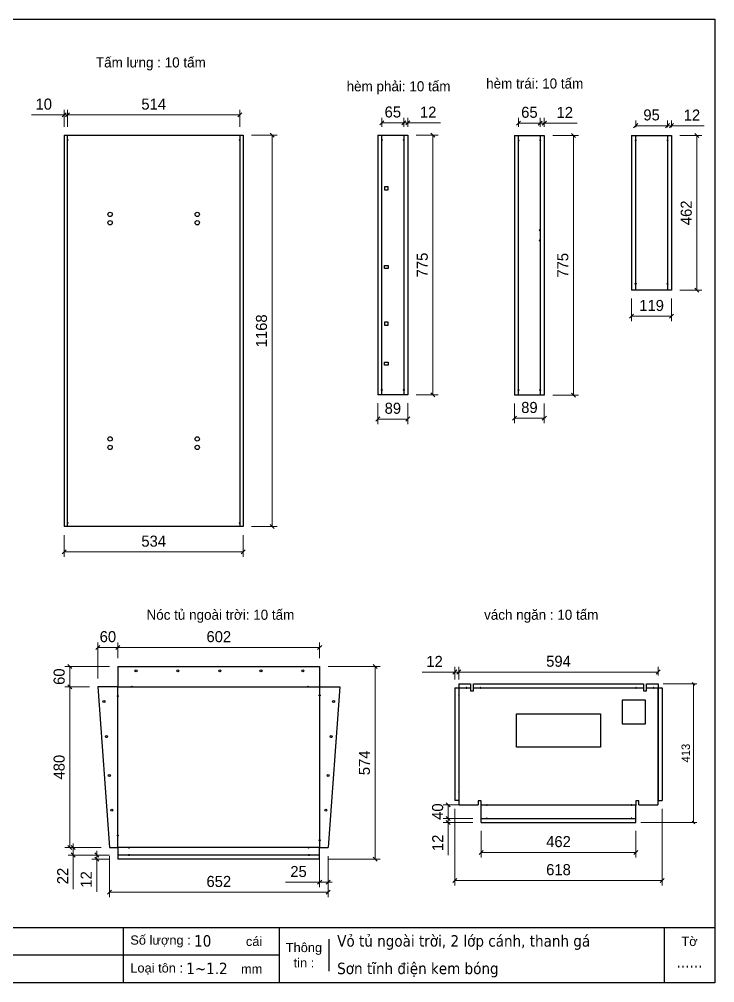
# Model space of a CAD drawing. Header units: millimetres. Extents: x 0 to 4065, y 0 to 2874.
# Drawn here: x 1989 to 4065, y 0 to 2874 of the extents above; entities that cross this region are included whole.
import ezdxf
from ezdxf.enums import TextEntityAlignment as Align

# ---------------------------------------------------------------- set-up
doc = ezdxf.new("R2010")
doc.units = ezdxf.units.MM
doc.layers.add('CNC', color=7, linetype='Continuous')
doc.styles.add('Arial', font='arial.ttf')
doc.styles.add('Tahoma (Input Text)', font='tahoma.ttf')
doc.dimstyles.new('Dim-25', dxfattribs={"dimtxt": 25, "dimasz": 8, "dimexe": 10, "dimexo": 15, "dimgap": 10, "dimtad": 1, "dimdec": 0, "dimtxsty": 'Standard', "dimblk": 'OBLIQUE', "dimcen": 10, "dimclrd": 5, "dimclre": 5, "dimclrt": 3, "dimazin": 3, "dimtfac": 1, "dimtdec": 0, "dimtmove": 0, "dimatfit": 3, "dimldrblk": 'OBLIQUE', "dimlwd": 9, "dimlwe": 9})
doc.dimstyles.new('Dim-33', dxfattribs={"dimtxt": 33, "dimasz": 12, "dimexe": 15, "dimexo": 25, "dimgap": 15, "dimtad": 1, "dimdec": 0, "dimtxsty": 'Standard', "dimblk": 'OBLIQUE', "dimcen": 10, "dimclrd": 5, "dimclre": 5, "dimclrt": 3, "dimazin": 3, "dimtfac": 1, "dimtdec": 0, "dimtmove": 0, "dimatfit": 3, "dimldrblk": 'OPEN30', "dimlwd": 9, "dimlwe": 9})

# ---------------------------------------------------------------- blocks, each defined once
blk = doc.blocks.new('khungtenAsean2')
at = {"color": 7}
for p, q in [((2970, -1980), (0, -1980)), ((1680, -1980), (1680, -2100)), ((2020, -1980), (2020, -2100)), ((2860, -1980), (2860, -2100)), ((2128.3, -2005), (2128.3, -2075)), ((2020, -2040), (0, -2040))]:
    blk.add_line(p, q, dxfattribs=at)
blk.add_lwpolyline([(0, 0), (2970, 0), (2970, -2100), (0, -2100)], close=True, dxfattribs=at)
at = {"color": 2, "char_height": 20, "style": 'Arial'}
for s, insert, width, attachment_point in [('  Số lượng :', (1680, -2010), 917.634, 4), ('cái', (1947.6, -2010), 917.634, 4), ('Thông\\Ptin :', (2074.2, -2040), 108.311, 5), ('Tờ', (2915, -2010), 110, 5), ('  Loại tôn :', (1680, -2070), 917.634, 4), ('mm', (1936.9, -2070), 917.634, 4)]:
    blk.add_mtext(s, dxfattribs=dict(at, insert=insert, width=width, attachment_point=attachment_point))
at = {"color": 1, "style": 'Tahoma (Input Text)', "flags": 8}
for tag, p in [('#03', (506.6, -2019.3)), ('#01', (137.1, -2021.3)), ('#05', (1106.6, -2021.3)), ('#07', (1834.7, -2021.3)), ('#09', (2146.7, -2021.3)), ('#02', (98.5, -2081.3)), ('#04', (486.1, -2081.3)), ('#06', (1065.3, -2081.3)), ('#08', (1817.4, -2081.3)), ('#10', (2146.7, -2081.3))]:
    blk.add_attdef(tag, p, '', height=25, dxfattribs=at)
blk.add_attdef('#11', text='', height=25, dxfattribs=at).set_placement((2915, -2067.3), align=Align.CENTER)
blk = doc.blocks.new('f3daunguoc')
at = {"layer": 'CNC', "color": 2, "lineweight": -3}
blk.add_circle((0, 0), 1.5, dxfattribs=at)
blk = doc.blocks.new('*D1')
at = {"color": 5, "lineweight": 9, "transparency": 16777216}
for p, q in [((3367.4, 453.3), (3367.4, 373.9)), ((3829.4, 453.3), (3829.4, 373.9)), ((3829.4, 388.9), (3367.4, 388.9))]:
    blk.add_line(p, q, dxfattribs=at)
at = {"color": 0, "linetype": 'ByBlock', "lineweight": -2}
for p, q in [((3373.4, 394.9), (3361.4, 382.9)), ((3823.4, 382.9), (3835.4, 394.9))]:
    blk.add_line(p, q, dxfattribs=at)
at = {"layer": 'Defpoints', "color": 0, "transparency": 16777216}
for p in [(3367.4, 478.3), (3829.4, 478.3), (3367.4, 388.9)]:
    blk.add_point(p, dxfattribs=at)
at = {"color": 3, "transparency": 16777216, "insert": (3598.4, 420.7), "char_height": 33, "attachment_point": 5}
blk.add_mtext('462', dxfattribs=at)
blk = doc.blocks.new('_Oblique')
at = {"color": 0, "linetype": 'ByBlock', "lineweight": -2}
blk.add_line((-0.5, -0.5), (0.5, 0.5), dxfattribs=at)
blk = doc.blocks.new('_Open30')
at = {"color": 0, "linetype": 'ByBlock', "lineweight": -2}
for p, q in [((-1, 0.27), (0, 0)), ((0, 0), (-1, -0.27)), ((0, 0), (-1, 0))]:
    blk.add_line(p, q, dxfattribs=at)
blk = doc.blocks.new('*D2')
at = {"color": 0, "linetype": 'ByBlock', "lineweight": -2}
for p, q in [((2139.3, 2594.8), (2127.3, 2582.8)), ((2641.3, 2582.8), (2653.3, 2594.8))]:
    blk.add_line(p, q, dxfattribs=at)
at = {"color": 5, "lineweight": 9, "transparency": 16777216}
for p, q in [((2133.3, 2553.5), (2133.3, 2603.8)), ((2133.3, 2588.8), (2647.3, 2588.8)), ((2647.3, 2553.5), (2647.3, 2603.8))]:
    blk.add_line(p, q, dxfattribs=at)
at = {"layer": 'Defpoints', "color": 0, "transparency": 16777216}
for p in [(2647.3, 2588.8), (2133.3, 2528.5), (2647.3, 2528.5)]:
    blk.add_point(p, dxfattribs=at)
at = {"color": 3, "transparency": 16777216, "insert": (2390.3, 2620.7), "char_height": 33, "attachment_point": 5}
blk.add_mtext('514', dxfattribs=at)
blk = doc.blocks.new('*D3')
at = {"color": 5, "lineweight": 9, "transparency": 16777216}
for p, q in [((2123.3, 2588.8), (2025.2, 2588.8)), ((2123.3, 2553.5), (2123.3, 2603.8)), ((2133.3, 2588.8), (2123.3, 2588.8)), ((2133.3, 2553.5), (2133.3, 2603.8)), ((2133.3, 2588.8), (2145.3, 2588.8))]:
    blk.add_line(p, q, dxfattribs=at)
at = {"color": 0, "linetype": 'ByBlock', "lineweight": -2}
for p, q in [((2117.3, 2582.8), (2129.3, 2594.8)), ((2139.3, 2594.8), (2127.3, 2582.8))]:
    blk.add_line(p, q, dxfattribs=at)
at = {"layer": 'Defpoints', "color": 0, "transparency": 16777216}
for p in [(2123.3, 2588.8), (2123.3, 2528.5), (2133.3, 2528.5)]:
    blk.add_point(p, dxfattribs=at)
at = {"color": 3, "transparency": 16777216, "insert": (2062.2, 2620.7), "char_height": 33, "attachment_point": 5}
blk.add_mtext('10', dxfattribs=at)
blk = doc.blocks.new('*D4')
at = {"color": 5, "lineweight": 9, "transparency": 16777216}
for p, q in [((2123.3, 1335.5), (2123.3, 1270.1)), ((2657.3, 1335.5), (2657.3, 1270.1)), ((2123.3, 1285.1), (2657.3, 1285.1))]:
    blk.add_line(p, q, dxfattribs=at)
at = {"color": 0, "linetype": 'ByBlock', "lineweight": -2}
for p, q in [((2129.3, 1291.1), (2117.3, 1279.1)), ((2651.3, 1279.1), (2663.3, 1291.1))]:
    blk.add_line(p, q, dxfattribs=at)
at = {"layer": 'Defpoints', "color": 0, "transparency": 16777216}
for p in [(2123.3, 1360.5), (2657.3, 1360.5), (2657.3, 1285.1)]:
    blk.add_point(p, dxfattribs=at)
at = {"color": 3, "transparency": 16777216, "insert": (2390.3, 1317), "char_height": 33, "attachment_point": 5}
blk.add_mtext('534', dxfattribs=at)
blk = doc.blocks.new('*D5')
at = {"color": 0, "linetype": 'ByBlock', "lineweight": -2}
for p, q in [((2749.9, 2522.5), (2737.9, 2534.5)), ((2737.9, 1366.5), (2749.9, 1354.5))]:
    blk.add_line(p, q, dxfattribs=at)
at = {"color": 5, "lineweight": 9, "transparency": 16777216}
for p, q in [((2682.3, 2528.5), (2758.9, 2528.5)), ((2743.9, 2528.5), (2743.9, 1360.5)), ((2682.3, 1360.5), (2758.9, 1360.5))]:
    blk.add_line(p, q, dxfattribs=at)
at = {"layer": 'Defpoints', "color": 0, "transparency": 16777216}
for p in [(2657.3, 2528.5), (2657.3, 1360.5), (2743.9, 1360.5)]:
    blk.add_point(p, dxfattribs=at)
at = {"color": 3, "transparency": 16777216, "insert": (2712.1, 1944.5), "char_height": 33, "attachment_point": 5, "rotation": 90}
blk.add_mtext('1168', dxfattribs=at)
blk = doc.blocks.new('*D33')
at = {"color": 0, "linetype": 'ByBlock', "lineweight": -2}
for p, q in [((3077.5, 2571.3), (3065.5, 2559.3)), ((3130.5, 2559.3), (3142.5, 2571.3))]:
    blk.add_line(p, q, dxfattribs=at)
at = {"color": 5, "lineweight": 9, "transparency": 16777216}
for p, q in [((3071.5, 2553.5), (3071.5, 2580.3)), ((3071.5, 2565.3), (3136.5, 2565.3)), ((3136.5, 2553.5), (3136.5, 2580.3))]:
    blk.add_line(p, q, dxfattribs=at)
at = {"layer": 'Defpoints', "color": 0, "transparency": 16777216}
for p in [(3136.5, 2565.3), (3071.5, 2528.5), (3136.5, 2528.5)]:
    blk.add_point(p, dxfattribs=at)
at = {"color": 3, "transparency": 16777216, "insert": (3104, 2597.2), "char_height": 33, "attachment_point": 5}
blk.add_mtext('65', dxfattribs=at)
blk = doc.blocks.new('*D34')
at = {"color": 0, "linetype": 'ByBlock', "lineweight": -2}
for p, q in [((3485.1, 2570.5), (3473.1, 2558.5)), ((3538.1, 2558.5), (3550.1, 2570.5))]:
    blk.add_line(p, q, dxfattribs=at)
at = {"color": 5, "lineweight": 9, "transparency": 16777216}
for p, q in [((3479.1, 2552.7), (3479.1, 2579.5)), ((3479.1, 2564.5), (3544.1, 2564.5)), ((3544.1, 2552.7), (3544.1, 2579.5))]:
    blk.add_line(p, q, dxfattribs=at)
at = {"layer": 'Defpoints', "color": 0, "transparency": 16777216}
for p in [(3544.1, 2564.5), (3479.1, 2527.7), (3544.1, 2527.7)]:
    blk.add_point(p, dxfattribs=at)
at = {"color": 3, "transparency": 16777216, "insert": (3511.6, 2596.3), "char_height": 33, "attachment_point": 5}
blk.add_mtext('65', dxfattribs=at)
blk = doc.blocks.new('*D35')
at = {"color": 5, "lineweight": 9, "transparency": 16777216}
for p, q in [((3544.1, 2564.5), (3532.1, 2564.5)), ((3544.1, 2552.7), (3544.1, 2579.5)), ((3544.1, 2564.5), (3556.1, 2564.5)), ((3556.1, 2552.7), (3556.1, 2579.5)), ((3556.1, 2564.5), (3654, 2564.5))]:
    blk.add_line(p, q, dxfattribs=at)
at = {"color": 0, "linetype": 'ByBlock', "lineweight": -2}
for p, q in [((3538.1, 2558.5), (3550.1, 2570.5)), ((3562.1, 2570.5), (3550.1, 2558.5))]:
    blk.add_line(p, q, dxfattribs=at)
at = {"layer": 'Defpoints', "color": 0, "transparency": 16777216}
for p in [(3556.1, 2564.5), (3544.1, 2527.7), (3556.1, 2527.7)]:
    blk.add_point(p, dxfattribs=at)
at = {"color": 3, "transparency": 16777216, "insert": (3617, 2596.1), "char_height": 33, "attachment_point": 5}
blk.add_mtext('12', dxfattribs=at)
blk = doc.blocks.new('*D36')
at = {"color": 0, "linetype": 'ByBlock', "lineweight": -2}
for p, q in [((3834.7, 2562.6), (3822.7, 2550.6)), ((3917.7, 2550.6), (3929.7, 2562.6))]:
    blk.add_line(p, q, dxfattribs=at)
at = {"color": 5, "lineweight": 9, "transparency": 16777216}
for p, q in [((3828.7, 2552.6), (3828.7, 2571.6)), ((3923.7, 2552.6), (3923.7, 2571.6)), ((3828.7, 2556.6), (3923.7, 2556.6))]:
    blk.add_line(p, q, dxfattribs=at)
at = {"layer": 'Defpoints', "color": 0, "transparency": 16777216}
for p in [(3923.7, 2556.6), (3828.7, 2527.6), (3923.7, 2527.6)]:
    blk.add_point(p, dxfattribs=at)
at = {"color": 3, "transparency": 16777216, "insert": (3876.2, 2588.5), "char_height": 33, "attachment_point": 5}
blk.add_mtext('95', dxfattribs=at)
blk = doc.blocks.new('*D37')
at = {"color": 0, "linetype": 'ByBlock', "lineweight": -2}
for p, q in [((3917.7, 2550.6), (3929.7, 2562.6)), ((3941.7, 2562.6), (3929.7, 2550.6))]:
    blk.add_line(p, q, dxfattribs=at)
at = {"color": 5, "lineweight": 9, "transparency": 16777216}
for p, q in [((3923.7, 2552.6), (3923.7, 2571.6)), ((3935.7, 2552.6), (3935.7, 2571.6)), ((3923.7, 2556.6), (3911.7, 2556.6)), ((3923.7, 2556.6), (3935.7, 2556.6)), ((3935.7, 2556.6), (4033.6, 2556.6))]:
    blk.add_line(p, q, dxfattribs=at)
at = {"layer": 'Defpoints', "color": 0, "transparency": 16777216}
for p in [(3935.7, 2556.6), (3923.7, 2527.6), (3935.7, 2527.6)]:
    blk.add_point(p, dxfattribs=at)
at = {"color": 3, "transparency": 16777216, "insert": (3996.6, 2588.2), "char_height": 33, "attachment_point": 5}
blk.add_mtext('12', dxfattribs=at)
blk = doc.blocks.new('*D38')
at = {"color": 5, "lineweight": 9, "transparency": 16777216}
for p, q in [((3136.5, 2565.3), (3124.5, 2565.3)), ((3136.5, 2553.5), (3136.5, 2580.3)), ((3136.5, 2565.3), (3148.5, 2565.3)), ((3148.5, 2553.5), (3148.5, 2580.3)), ((3148.5, 2565.3), (3246.3, 2565.3))]:
    blk.add_line(p, q, dxfattribs=at)
at = {"color": 0, "linetype": 'ByBlock', "lineweight": -2}
for p, q in [((3130.5, 2559.3), (3142.5, 2571.3)), ((3154.5, 2571.3), (3142.5, 2559.3))]:
    blk.add_line(p, q, dxfattribs=at)
at = {"layer": 'Defpoints', "color": 0, "transparency": 16777216}
for p in [(3148.5, 2565.3), (3136.5, 2528.5), (3148.5, 2528.5)]:
    blk.add_point(p, dxfattribs=at)
at = {"color": 3, "transparency": 16777216, "insert": (3209.4, 2596.9), "char_height": 33, "attachment_point": 5}
blk.add_mtext('12', dxfattribs=at)
blk = doc.blocks.new('*D39')
at = {"color": 0, "linetype": 'ByBlock', "lineweight": -2}
for p, q in [((3229.8, 2522.5), (3217.8, 2534.5)), ((3217.8, 1759.5), (3229.8, 1747.5))]:
    blk.add_line(p, q, dxfattribs=at)
at = {"color": 5, "lineweight": 9, "transparency": 16777216}
for p, q in [((3173.5, 2528.5), (3238.8, 2528.5)), ((3223.8, 2528.5), (3223.8, 1753.5)), ((3173.5, 1753.5), (3238.8, 1753.5))]:
    blk.add_line(p, q, dxfattribs=at)
at = {"layer": 'Defpoints', "color": 0, "transparency": 16777216}
for p in [(3148.5, 2528.5), (3148.5, 1753.5), (3223.8, 1753.5)]:
    blk.add_point(p, dxfattribs=at)
at = {"color": 3, "transparency": 16777216, "insert": (3192, 2141), "char_height": 33, "attachment_point": 5, "rotation": 90}
blk.add_mtext('775', dxfattribs=at)
blk = doc.blocks.new('*D40')
at = {"color": 0, "linetype": 'ByBlock', "lineweight": -2}
for p, q in [((3649.2, 2521.7), (3637.2, 2533.7)), ((3637.2, 1758.7), (3649.2, 1746.7))]:
    blk.add_line(p, q, dxfattribs=at)
at = {"color": 5, "lineweight": 9, "transparency": 16777216}
for p, q in [((3581.1, 2527.7), (3658.2, 2527.7)), ((3643.2, 2527.7), (3643.2, 1752.7)), ((3581.1, 1752.7), (3658.2, 1752.7))]:
    blk.add_line(p, q, dxfattribs=at)
at = {"layer": 'Defpoints', "color": 0, "transparency": 16777216}
for p in [(3556.1, 2527.7), (3556.1, 1752.7), (3643.2, 1752.7)]:
    blk.add_point(p, dxfattribs=at)
at = {"color": 3, "transparency": 16777216, "insert": (3611.4, 2140.2), "char_height": 33, "attachment_point": 5, "rotation": 90}
blk.add_mtext('775', dxfattribs=at)
blk = doc.blocks.new('*D41')
at = {"color": 0, "linetype": 'ByBlock', "lineweight": -2}
for p, q in [((4017.6, 2521.6), (4005.6, 2533.6)), ((4005.6, 2071.6), (4017.6, 2059.6))]:
    blk.add_line(p, q, dxfattribs=at)
at = {"color": 5, "lineweight": 9, "transparency": 16777216}
for p, q in [((3960.7, 2527.6), (4026.6, 2527.6)), ((4011.6, 2527.6), (4011.6, 2065.6)), ((3960.7, 2065.6), (4026.6, 2065.6))]:
    blk.add_line(p, q, dxfattribs=at)
at = {"layer": 'Defpoints', "color": 0, "transparency": 16777216}
for p in [(3935.7, 2527.6), (3935.7, 2065.6), (4011.6, 2065.6)]:
    blk.add_point(p, dxfattribs=at)
at = {"color": 3, "transparency": 16777216, "insert": (3979.7, 2296.6), "char_height": 33, "attachment_point": 5, "rotation": 90}
blk.add_mtext('462', dxfattribs=at)
blk = doc.blocks.new('*D42')
at = {"color": 5, "lineweight": 9, "transparency": 16777216}
for p, q in [((3816.7, 2040.6), (3816.7, 1973.1)), ((3935.7, 2040.6), (3935.7, 1973.1)), ((3816.7, 1988.1), (3935.7, 1988.1))]:
    blk.add_line(p, q, dxfattribs=at)
at = {"color": 0, "linetype": 'ByBlock', "lineweight": -2}
for p, q in [((3822.7, 1994.1), (3810.7, 1982.1)), ((3929.7, 1982.1), (3941.7, 1994.1))]:
    blk.add_line(p, q, dxfattribs=at)
at = {"layer": 'Defpoints', "color": 0, "transparency": 16777216}
for p in [(3816.7, 2065.6), (3935.7, 2065.6), (3935.7, 1988.1)]:
    blk.add_point(p, dxfattribs=at)
at = {"color": 3, "transparency": 16777216, "insert": (3876.2, 2020), "char_height": 33, "attachment_point": 5}
blk.add_mtext('119', dxfattribs=at)
blk = doc.blocks.new('*D43')
at = {"color": 5, "lineweight": 9, "transparency": 16777216}
for p, q in [((3467.1, 1727.7), (3467.1, 1668.9)), ((3556.1, 1727.7), (3556.1, 1668.9)), ((3467.1, 1683.9), (3556.1, 1683.9))]:
    blk.add_line(p, q, dxfattribs=at)
at = {"color": 0, "linetype": 'ByBlock', "lineweight": -2}
for p, q in [((3473.1, 1689.9), (3461.1, 1677.9)), ((3550.1, 1677.9), (3562.1, 1689.9))]:
    blk.add_line(p, q, dxfattribs=at)
at = {"layer": 'Defpoints', "color": 0, "transparency": 16777216}
for p in [(3467.1, 1752.7), (3556.1, 1752.7), (3556.1, 1683.9)]:
    blk.add_point(p, dxfattribs=at)
at = {"color": 3, "transparency": 16777216, "insert": (3511.6, 1715.8), "char_height": 33, "attachment_point": 5}
blk.add_mtext('89', dxfattribs=at)
blk = doc.blocks.new('*D44')
at = {"color": 5, "lineweight": 9, "transparency": 16777216}
for p, q in [((3059.5, 1728.5), (3059.5, 1666.6)), ((3148.5, 1728.5), (3148.5, 1666.6)), ((3148.5, 1681.6), (3059.5, 1681.6))]:
    blk.add_line(p, q, dxfattribs=at)
at = {"color": 0, "linetype": 'ByBlock', "lineweight": -2}
for p, q in [((3065.5, 1687.6), (3053.5, 1675.6)), ((3142.5, 1675.6), (3154.5, 1687.6))]:
    blk.add_line(p, q, dxfattribs=at)
at = {"layer": 'Defpoints', "color": 0, "transparency": 16777216}
for p in [(3059.5, 1753.5), (3148.5, 1753.5), (3059.5, 1681.6)]:
    blk.add_point(p, dxfattribs=at)
at = {"color": 3, "transparency": 16777216, "insert": (3104, 1713.4), "char_height": 33, "attachment_point": 5}
blk.add_mtext('89', dxfattribs=at)
blk = doc.blocks.new('*D45')
at = {"color": 0, "linetype": 'ByBlock', "lineweight": -2}
for p, q in [((3307.4, 932.9), (3295.4, 920.9)), ((3889.4, 920.9), (3901.4, 932.9))]:
    blk.add_line(p, q, dxfattribs=at)
at = {"color": 5, "lineweight": 9, "transparency": 16777216}
for p, q in [((3301.4, 916.6), (3301.4, 941.9)), ((3301.4, 926.9), (3895.4, 926.9)), ((3895.4, 916.6), (3895.4, 941.9))]:
    blk.add_line(p, q, dxfattribs=at)
at = {"layer": 'Defpoints', "color": 0, "transparency": 16777216}
for p in [(3895.4, 926.9), (3301.4, 891.6), (3895.4, 891.6)]:
    blk.add_point(p, dxfattribs=at)
at = {"color": 3, "transparency": 16777216, "insert": (3598.4, 958.8), "char_height": 33, "attachment_point": 5}
blk.add_mtext('594', dxfattribs=at)
blk = doc.blocks.new('*D46')
at = {"color": 5, "lineweight": 9, "transparency": 16777216}
for p, q in [((3289.4, 926.9), (3191.6, 926.9)), ((3289.4, 904.6), (3289.4, 941.9)), ((3301.4, 926.9), (3289.4, 926.9)), ((3301.4, 904.6), (3301.4, 941.9)), ((3301.4, 926.9), (3313.4, 926.9))]:
    blk.add_line(p, q, dxfattribs=at)
at = {"color": 0, "linetype": 'ByBlock', "lineweight": -2}
for p, q in [((3283.4, 920.9), (3295.4, 932.9)), ((3307.4, 932.9), (3295.4, 920.9))]:
    blk.add_line(p, q, dxfattribs=at)
at = {"layer": 'Defpoints', "color": 0, "transparency": 16777216}
for p in [(3289.4, 926.9), (3289.4, 879.6), (3301.4, 879.6)]:
    blk.add_point(p, dxfattribs=at)
at = {"color": 3, "transparency": 16777216, "insert": (3228.5, 958.5), "char_height": 33, "attachment_point": 5}
blk.add_mtext('12', dxfattribs=at)
blk = doc.blocks.new('*D47')
at = {"color": 5, "lineweight": 9, "transparency": 16777216}
for p, q in [((3342.4, 490.3), (3254.5, 490.3)), ((3269.5, 490.3), (3269.5, 502.3)), ((3269.5, 490.3), (3269.5, 478.3)), ((3342.4, 478.3), (3254.5, 478.3)), ((3269.5, 478.3), (3269.5, 380.5))]:
    blk.add_line(p, q, dxfattribs=at)
at = {"color": 0, "linetype": 'ByBlock', "lineweight": -2}
for p, q in [((3263.5, 496.3), (3275.5, 484.3)), ((3275.5, 472.3), (3263.5, 484.3))]:
    blk.add_line(p, q, dxfattribs=at)
at = {"layer": 'Defpoints', "color": 0, "transparency": 16777216}
for p in [(3367.4, 490.3), (3269.5, 478.3), (3367.4, 478.3)]:
    blk.add_point(p, dxfattribs=at)
at = {"color": 3, "transparency": 16777216, "insert": (3237.9, 417.4), "char_height": 33, "attachment_point": 5, "rotation": 90}
blk.add_mtext('12', dxfattribs=at)
blk = doc.blocks.new('*D48')
at = {"color": 5, "lineweight": 9, "transparency": 16777216}
for p, q in [((3342.4, 530.3), (3254.5, 530.3)), ((3269.5, 490.3), (3269.5, 530.3)), ((3342.4, 490.3), (3254.5, 490.3))]:
    blk.add_line(p, q, dxfattribs=at)
at = {"color": 0, "linetype": 'ByBlock', "lineweight": -2}
for p, q in [((3275.5, 524.3), (3263.5, 536.3)), ((3263.5, 496.3), (3275.5, 484.3))]:
    blk.add_line(p, q, dxfattribs=at)
at = {"layer": 'Defpoints', "color": 0, "transparency": 16777216}
for p in [(3269.5, 530.3), (3367.4, 530.3), (3367.4, 490.3)]:
    blk.add_point(p, dxfattribs=at)
at = {"color": 3, "transparency": 16777216, "insert": (3237.7, 510.3), "char_height": 33, "attachment_point": 5, "rotation": 90}
blk.add_mtext('40', dxfattribs=at)
blk = doc.blocks.new('*D49')
at = {"color": 5, "lineweight": 9, "transparency": 16777216}
for p, q in [((3289.4, 518.3), (3289.4, 290.2)), ((3907.4, 518.3), (3907.4, 290.2)), ((3907.4, 305.2), (3289.4, 305.2))]:
    blk.add_line(p, q, dxfattribs=at)
at = {"color": 0, "linetype": 'ByBlock', "lineweight": -2}
for p, q in [((3295.4, 311.2), (3283.4, 299.2)), ((3901.4, 299.2), (3913.4, 311.2))]:
    blk.add_line(p, q, dxfattribs=at)
at = {"layer": 'Defpoints', "color": 0, "transparency": 16777216}
for p in [(3289.4, 543.3), (3907.4, 543.3), (3289.4, 305.2)]:
    blk.add_point(p, dxfattribs=at)
at = {"color": 3, "transparency": 16777216, "insert": (3598.4, 337.1), "char_height": 33, "attachment_point": 5}
blk.add_mtext('618', dxfattribs=at)
blk = doc.blocks.new('*D50')
at = {"color": 0, "linetype": 'ByBlock', "lineweight": -2}
for p, q in [((2289.6, 1006.2), (2277.6, 994.2)), ((2879.6, 994.2), (2891.6, 1006.2))]:
    blk.add_line(p, q, dxfattribs=at)
at = {"color": 5, "lineweight": 9, "transparency": 16777216}
for p, q in [((2283.6, 968), (2283.6, 1015.2)), ((2885.6, 968), (2885.6, 1015.2)), ((2283.6, 1000.2), (2885.6, 1000.2))]:
    blk.add_line(p, q, dxfattribs=at)
at = {"layer": 'Defpoints', "color": 0, "transparency": 16777216}
for p in [(2885.6, 1000.2), (2283.6, 943), (2885.6, 943)]:
    blk.add_point(p, dxfattribs=at)
at = {"color": 3, "transparency": 16777216, "insert": (2584.6, 1032.1), "char_height": 33, "attachment_point": 5}
blk.add_mtext('602', dxfattribs=at)
blk = doc.blocks.new('*D51')
at = {"color": 0, "linetype": 'ByBlock', "lineweight": -2}
for p, q in [((2229.6, 1006.2), (2217.6, 994.2)), ((2277.6, 994.2), (2289.6, 1006.2))]:
    blk.add_line(p, q, dxfattribs=at)
at = {"color": 5, "lineweight": 9, "transparency": 16777216}
for p, q in [((2223.6, 908), (2223.6, 1015.2)), ((2283.6, 968), (2283.6, 1015.2)), ((2283.6, 1000.2), (2223.6, 1000.2))]:
    blk.add_line(p, q, dxfattribs=at)
at = {"layer": 'Defpoints', "color": 0, "transparency": 16777216}
for p in [(2223.6, 1000.2), (2283.6, 943), (2223.6, 883)]:
    blk.add_point(p, dxfattribs=at)
at = {"color": 3, "transparency": 16777216, "insert": (2253.6, 1032.1), "char_height": 33, "attachment_point": 5}
blk.add_mtext('60', dxfattribs=at)
blk = doc.blocks.new('*D52')
at = {"color": 0, "linetype": 'ByBlock', "lineweight": -2}
for p, q in [((2146.2, 937), (2134.2, 949)), ((2134.2, 889), (2146.2, 877))]:
    blk.add_line(p, q, dxfattribs=at)
at = {"color": 5, "lineweight": 9, "transparency": 16777216}
for p, q in [((2258.6, 943), (2125.2, 943)), ((2140.2, 943), (2140.2, 883)), ((2198.6, 883), (2125.2, 883))]:
    blk.add_line(p, q, dxfattribs=at)
at = {"layer": 'Defpoints', "color": 0, "transparency": 16777216}
for p in [(2283.6, 943), (2140.2, 883), (2223.6, 883)]:
    blk.add_point(p, dxfattribs=at)
at = {"color": 3, "transparency": 16777216, "insert": (2108.3, 913), "char_height": 33, "attachment_point": 5, "rotation": 90}
blk.add_mtext('60', dxfattribs=at)
blk = doc.blocks.new('*D53')
at = {"color": 5, "lineweight": 9, "transparency": 16777216}
for p, q in [((2198.6, 883), (2125.2, 883)), ((2140.2, 883), (2140.2, 403)), ((2233.6, 403), (2125.2, 403))]:
    blk.add_line(p, q, dxfattribs=at)
at = {"color": 0, "linetype": 'ByBlock', "lineweight": -2}
for p, q in [((2146.2, 877), (2134.2, 889)), ((2134.2, 409), (2146.2, 397))]:
    blk.add_line(p, q, dxfattribs=at)
at = {"layer": 'Defpoints', "color": 0, "transparency": 16777216}
for p in [(2223.6, 883), (2140.2, 403), (2258.6, 403)]:
    blk.add_point(p, dxfattribs=at)
at = {"color": 3, "transparency": 16777216, "insert": (2108.3, 643), "char_height": 33, "attachment_point": 5, "rotation": 90}
blk.add_mtext('480', dxfattribs=at)
blk = doc.blocks.new('*D54')
at = {"color": 5, "lineweight": 9, "transparency": 16777216}
for p, q in [((2233.6, 403), (2135.2, 403)), ((2150.2, 403), (2150.2, 415)), ((2150.2, 403), (2150.2, 381)), ((2258.6, 381), (2135.2, 381)), ((2150.2, 381), (2150.2, 279.5))]:
    blk.add_line(p, q, dxfattribs=at)
at = {"color": 0, "linetype": 'ByBlock', "lineweight": -2}
for p, q in [((2144.2, 409), (2156.2, 397)), ((2156.2, 375), (2144.2, 387))]:
    blk.add_line(p, q, dxfattribs=at)
at = {"layer": 'Defpoints', "color": 0, "transparency": 16777216}
for p in [(2258.6, 403), (2150.2, 381), (2283.6, 381)]:
    blk.add_point(p, dxfattribs=at)
at = {"color": 3, "transparency": 16777216, "insert": (2118.6, 318.3), "char_height": 33, "attachment_point": 5, "rotation": 90}
blk.add_mtext('22', dxfattribs=at)
blk = doc.blocks.new('*D55')
at = {"color": 5, "lineweight": 9, "transparency": 16777216}
for p, q in [((2258.6, 381), (2205.4, 381)), ((2220.4, 381), (2220.4, 393)), ((2220.4, 381), (2220.4, 369)), ((2258.6, 369), (2205.4, 369)), ((2220.4, 369), (2220.4, 271.2))]:
    blk.add_line(p, q, dxfattribs=at)
at = {"color": 0, "linetype": 'ByBlock', "lineweight": -2}
for p, q in [((2214.4, 387), (2226.4, 375)), ((2226.4, 363), (2214.4, 375))]:
    blk.add_line(p, q, dxfattribs=at)
at = {"layer": 'Defpoints', "color": 0, "transparency": 16777216}
for p in [(2283.6, 381), (2220.4, 369), (2283.6, 369)]:
    blk.add_point(p, dxfattribs=at)
at = {"color": 3, "transparency": 16777216, "insert": (2188.8, 308.1), "char_height": 33, "attachment_point": 5, "rotation": 90}
blk.add_mtext('12', dxfattribs=at)
blk = doc.blocks.new('*D56')
at = {"color": 5, "lineweight": 9, "transparency": 16777216}
for p, q in [((2258.6, 378), (2258.6, 255)), ((2910.6, 378), (2910.6, 255)), ((2258.6, 270), (2910.6, 270))]:
    blk.add_line(p, q, dxfattribs=at)
at = {"color": 0, "linetype": 'ByBlock', "lineweight": -2}
for p, q in [((2264.6, 276), (2252.6, 264)), ((2904.6, 264), (2916.6, 276))]:
    blk.add_line(p, q, dxfattribs=at)
at = {"layer": 'Defpoints', "color": 0, "transparency": 16777216}
for p in [(2258.6, 403), (2910.6, 403), (2910.6, 270)]:
    blk.add_point(p, dxfattribs=at)
at = {"color": 3, "transparency": 16777216, "insert": (2584.6, 301.9), "char_height": 33, "attachment_point": 5}
blk.add_mtext('652', dxfattribs=at)
blk = doc.blocks.new('*D57')
at = {"color": 0, "linetype": 'ByBlock', "lineweight": -2}
for p, q in [((3057.1, 937), (3045.1, 949)), ((3045.1, 375), (3057.1, 363))]:
    blk.add_line(p, q, dxfattribs=at)
at = {"color": 5, "lineweight": 9, "transparency": 16777216}
for p, q in [((2910.6, 943), (3066.1, 943)), ((3051.1, 943), (3051.1, 369)), ((2910.6, 369), (3066.1, 369))]:
    blk.add_line(p, q, dxfattribs=at)
at = {"layer": 'Defpoints', "color": 0, "transparency": 16777216}
for p in [(2885.6, 943), (2885.6, 369), (3051.1, 369)]:
    blk.add_point(p, dxfattribs=at)
at = {"color": 3, "transparency": 16777216, "insert": (3019.3, 656), "char_height": 33, "attachment_point": 5, "rotation": 90}
blk.add_mtext('574', dxfattribs=at)
blk = doc.blocks.new('*D58')
at = {"color": 5, "lineweight": 9, "transparency": 16777216}
for p, q in [((2885.6, 378), (2885.6, 284.7)), ((2910.6, 378), (2910.6, 284.7)), ((2885.6, 299.7), (2783.5, 299.7)), ((2910.6, 299.7), (2885.6, 299.7)), ((2910.6, 299.7), (2922.6, 299.7))]:
    blk.add_line(p, q, dxfattribs=at)
at = {"color": 0, "linetype": 'ByBlock', "lineweight": -2}
for p, q in [((2879.6, 293.7), (2891.6, 305.7)), ((2916.6, 305.7), (2904.6, 293.7))]:
    blk.add_line(p, q, dxfattribs=at)
at = {"layer": 'Defpoints', "color": 0, "transparency": 16777216}
for p in [(2885.6, 403), (2910.6, 403), (2885.6, 299.7)]:
    blk.add_point(p, dxfattribs=at)
at = {"color": 3, "transparency": 16777216, "insert": (2822.6, 331.6), "char_height": 33, "attachment_point": 5}
blk.add_mtext('25', dxfattribs=at)
blk = doc.blocks.new('f2dauxuoi')
at = {"layer": 'CNC', "color": 2, "lineweight": -3}
blk.add_circle((0, 0), 1, dxfattribs=at)
blk = doc.blocks.new('*D59')
at = {"color": 5, "lineweight": 9, "transparency": 16777216}
for p, q in [((3910.4, 891.6), (4011.1, 891.6)), ((4001.1, 891.6), (4001.1, 478.3)), ((3844.4, 478.3), (4011.1, 478.3))]:
    blk.add_line(p, q, dxfattribs=at)
at = {"color": 0, "linetype": 'ByBlock', "lineweight": -2}
for p, q in [((4005.1, 887.6), (3997.1, 895.6)), ((3997.1, 482.3), (4005.1, 474.3))]:
    blk.add_line(p, q, dxfattribs=at)
at = {"layer": 'Defpoints', "color": 0, "transparency": 16777216}
for p in [(3895.4, 891.6), (3829.4, 478.3), (4001.1, 478.3)]:
    blk.add_point(p, dxfattribs=at)
at = {"color": 3, "transparency": 16777216, "insert": (3978.3, 685), "char_height": 25, "attachment_point": 5, "rotation": 90}
blk.add_mtext('413', dxfattribs=at)

msp = doc.modelspace()

# ---------------------------------------------------------------- linework, layer by layer
at = {"color": 7}
for p, q in [((2123.3, 2528.5), (2657.3, 2528.5)), ((2123.3, 2528.5), (2123.3, 1360.5)), ((2133.3, 1360.5), (2133.3, 2528.5)), ((2647.3, 2528.5), (2647.3, 1360.5)), ((2657.3, 2528.5), (2657.3, 1360.5)), ((3059.5, 2528.5), (3148.5, 2528.5)), ((3059.5, 2528.5), (3059.5, 1753.5)), ((3071.5, 1753.5), (3071.5, 2528.5)), ((3136.5, 2528.5), (3136.5, 1753.5)), ((3148.5, 2528.5), (3148.5, 1753.5)), ((3467.1, 2527.7), (3556.1, 2527.7)), ((3467.1, 2527.7), (3467.1, 1752.7)), ((3479.1, 1752.7), (3479.1, 2527.7)), ((3544.1, 2527.7), (3544.1, 1752.7)), ((3556.1, 2527.7), (3556.1, 1752.7)), ((3816.7, 2527.6), (3935.7, 2527.6)), ((3816.7, 2527.6), (3816.7, 2065.6)), ((3828.7, 2065.6), (3828.7, 2527.6)), ((3923.7, 2527.6), (3923.7, 2065.6)), ((3935.7, 2527.6), (3935.7, 2065.6)), ((3935.7, 2065.6), (3816.7, 2065.6)), ((3148.5, 1753.5), (3059.5, 1753.5)), ((3556.1, 1752.7), (3467.1, 1752.7)), ((2657.3, 1360.5), (2123.3, 1360.5)), ((2283.6, 943), (2885.6, 943)), ((2283.6, 943), (2283.6, 883)), ((2885.6, 943), (2885.6, 883)), ((3301.4, 891.6), (3335.9, 891.6)), ((3301.4, 891.6), (3301.4, 543.3)), ((3335.9, 891.6), (3335.9, 870.6)), ((3344.9, 870.6), (3344.9, 891.6)), ((3344.9, 891.6), (3851.9, 891.6)), ((3851.9, 891.6), (3851.9, 870.6)), ((3860.9, 870.6), (3860.9, 891.6)), ((3860.9, 891.6), (3895.4, 891.6)), ((3895.4, 891.6), (3895.4, 543.3)), ((2223.6, 883), (2258.6, 403)), ((2283.6, 883), (2223.6, 883)), ((2283.6, 883), (2885.6, 883)), ((2283.6, 403), (2283.6, 883)), ((2885.6, 883), (2885.6, 403)), ((2885.6, 883), (2945.6, 883)), ((2945.6, 883), (2910.6, 403)), ((3289.4, 879.6), (3335.9, 879.6)), ((3289.4, 879.6), (3289.4, 543.3)), ((3301.4, 879.6), (3301.4, 543.3)), ((3301.4, 879.6), (3335.9, 879.6)), ((3335.9, 870.6), (3344.9, 870.6)), ((3344.9, 879.6), (3851.9, 879.6)), ((3344.9, 879.6), (3851.9, 879.6)), ((3851.9, 870.6), (3860.9, 870.6)), ((3860.9, 879.6), (3895.4, 879.6)), ((3860.9, 879.6), (3907.4, 879.6)), ((3895.4, 543.3), (3895.4, 879.6)), ((3907.4, 879.6), (3907.4, 543.3)), ((3302.4, 543.3), (3289.4, 543.3)), ((3302.4, 530.3), (3302.4, 543.3)), ((3302.4, 530.3), (3358.4, 530.3)), ((3367.4, 542.3), (3358.4, 542.3)), ((3358.4, 542.3), (3358.4, 530.3)), ((3367.4, 528.3), (3367.4, 542.3)), ((3367.4, 530.3), (3829.4, 530.3)), ((3367.4, 478.3), (3367.4, 530.3)), ((3838.4, 542.3), (3829.4, 542.3)), ((3829.4, 542.3), (3829.4, 528.3)), ((3829.4, 478.3), (3829.4, 530.3)), ((3838.4, 530.3), (3838.4, 542.3)), ((3838.4, 530.3), (3894.4, 530.3)), ((3894.4, 543.3), (3894.4, 530.3)), ((3894.4, 543.3), (3907.4, 543.3)), ((3367.4, 490.3), (3829.4, 490.3)), ((3367.4, 478.3), (3829.4, 478.3)), ((2258.6, 403), (2283.6, 403)), ((2885.6, 403), (2283.6, 403)), ((2283.6, 403), (2283.6, 369)), ((2885.6, 369), (2885.6, 403)), ((2885.6, 403), (2910.6, 403)), ((2885.6, 381), (2283.6, 381)), ((2885.6, 369), (2283.6, 369))]:
    msp.add_line(p, q, dxfattribs=at)
at = {"color": 2}
for points in [[(3089.7, 2374.5), (3078.7, 2374.5), (3078.7, 2365.5), (3089.7, 2365.5)], [(3089.7, 2130.2), (3078.7, 2130.2), (3078.7, 2139.2), (3089.7, 2139.2)], [(3089.7, 1970.8), (3078.7, 1970.8), (3078.7, 1961.8), (3089.7, 1961.8)], [(3089.7, 1841.8), (3078.7, 1841.8), (3078.7, 1850.8), (3089.7, 1850.8)], [(3788.4, 772.6), (3858.4, 772.6), (3858.4, 842.6), (3788.4, 842.6)], [(3473.4, 802.6), (3723.4, 802.6), (3723.4, 702.6), (3473.4, 702.6)]]:
    msp.add_lwpolyline(points, close=True, dxfattribs=at)
for centre, radius in [((2260.3, 2292), 6.5), ((2260.3, 2267), 6.5), ((2520.3, 2292), 6.5), ((2520.3, 2267), 6.5), ((2260.3, 1622), 6.5), ((2520.3, 1622), 6.5), ((2260.3, 1597), 6.5), ((2520.3, 1597), 6.5), ((2337.5, 930.5), 3), ((2462.5, 930.5), 3), ((2587.5, 930.5), 3), ((2710.5, 930.5), 3), ((2835.5, 930.5), 3), ((2241.9, 838.9), 3), ((2927.3, 838.9), 3), ((2249.5, 734.1), 3), ((2919.7, 734.1), 3), ((2257.9, 618.4), 3), ((2911.3, 618.4), 3), ((2265.5, 514.8), 3), ((2903.7, 514.8), 3)]:
    msp.add_circle(centre, radius, dxfattribs=at)

# ---------------------------------------------------------------- block references
at = {"color": 7}
ref = msp.add_blockref('khungtenAsean2', (0, 2874), dxfattribs=dict(at, xscale=1.368575999993481, yscale=1.368575999993481, zscale=1.368575999993481))
ref.add_attrib('#11', '......', dxfattribs={"color": 1, "height": 34.21, "style": 'Tahoma (Input Text)'}).set_placement((3989.4, 44.7), align=Align.CENTER)
ref.add_attrib('#09', 'Vỏ tủ ngoài trời, 2 lớp cánh, thanh gá', (2937.9, 107.7), dxfattribs={"color": 1, "height": 34.214, "style": 'Tahoma (Input Text)'})
ref.add_attrib('#10', 'Sơn tĩnh điện kem bóng', (2937.9, 25.6), dxfattribs={"color": 1, "height": 34.214, "style": 'Tahoma (Input Text)'})
ref.add_attrib('#08', '1~1.2', (2487.3, 25.6), dxfattribs={"color": 1, "height": 34.21, "style": 'Tahoma (Input Text)'})
ref.add_attrib('#07', '10', (2510.9, 107.7), dxfattribs={"color": 1, "height": 34.21, "style": 'Tahoma (Input Text)'})
at = {"lineweight": -3, "xscale": -1}
for name, p, rotation in [('f3daunguoc', (2133.3, 2513.5), 180), ('f3daunguoc', (2647.3, 2513.5), 180), ('f3daunguoc', (3071.5, 2513.5), 180), ('f3daunguoc', (3136.5, 2513.5), 180), ('f3daunguoc', (3479.1, 2512.7), 180), ('f3daunguoc', (3544.1, 2512.7), 180), ('f3daunguoc', (3828.7, 2512.6), 180), ('f3daunguoc', (3923.7, 2512.6), 180), ('f3daunguoc', (2133.3, 1372.1), 180), ('f3daunguoc', (2647.3, 1371.3), 180), ('f2dauxuoi', (3323.9, 879.6), 90), ('f2dauxuoi', (3365.3, 879.6), 90), ('f2dauxuoi', (3829.9, 879.6), 90), ('f2dauxuoi', (3881.6, 879.6), 90), ('f2dauxuoi', (3895.4, 862.2), 90), ('f2dauxuoi', (3301.4, 857.7), 90), ('f2dauxuoi', (3301.4, 568.4), 90), ('f2dauxuoi', (3895.4, 567.7), 90), ('f2dauxuoi', (3384.6, 530.3), 90), ('f2dauxuoi', (3816.7, 530.3), 90), ('f2dauxuoi', (3384.4, 490.3), 90), ('f2dauxuoi', (3816.4, 490.3), 90)]:
    msp.add_blockref(name, p, dxfattribs=dict(at, rotation=rotation))
at = {"lineweight": -3}
for p in [(3542.6, 2244.5), (3542.6, 2214.5), (3828.7, 2084.9), (3923.7, 2084.9), (3071.5, 1768.5), (3136.5, 1768.5), (3479.1, 1767.7), (3544.1, 1767.7)]:
    msp.add_blockref('f3daunguoc', p, dxfattribs=at)
at = {"lineweight": -3, "rotation": 180}
for p in [(2324.6, 883), (2851.1, 883), (2283.6, 854.4), (2885.6, 857.1), (2283.6, 439.6), (2316.6, 403), (2852.4, 403), (2885.6, 425.1), (2316.6, 381), (2853.8, 381)]:
    msp.add_blockref('f3daunguoc', p, dxfattribs=at)

# ---------------------------------------------------------------- texts
at = {"color": 2, "char_height": 35, "width": 775, "attachment_point": 5}
for s, insert in [('{\\H0.8571x;\\C7;Tấm lưng : 10 tấm}', (2381.8, 2740.8)), ('{\\H0.8571x;\\C7;hèm phải: 10 tấm}', (3121, 2669.6)), ('{\\H0.8571x;\\C7;hèm trái: 10 tấm}', (3527.4, 2682.2)), ('{\\H0.8571x;\\C7;Nóc tủ ngoài trời: 10 tấm}', (2589.4, 1093.2)), ('{\\H0.8571x;\\C7;vách ngăn : 10 tấm}', (3546.9, 1093.2))]:
    msp.add_mtext(s, dxfattribs=dict(at, insert=insert))

# ---------------------------------------------------------------- dimensions: what is measured, and where the dimension line sits
at = {"color": 7}
for base, p1, p2, picture, middle in [((2123.3, 2588.8), (2133.3, 2528.5), (2123.3, 2528.5), '*D3', (2062.2, 2620.7)), ((2647.3, 2588.8), (2133.3, 2528.5), (2647.3, 2528.5), '*D2', (2390.3, 2620.7)), ((3148.5, 2565.3), (3136.5, 2528.5), (3148.5, 2528.5), '*D38', (3209.4, 2596.9)), ((3556.1, 2564.5), (3544.1, 2527.7), (3556.1, 2527.7), '*D35', (3617, 2596.1)), ((3923.7, 2556.6), (3828.7, 2527.6), (3923.7, 2527.6), '*D36', (3876.2, 2588.5)), ((3935.7, 2556.6), (3923.7, 2527.6), (3935.7, 2527.6), '*D37', (3996.6, 2588.2)), ((3935.7, 1988.1), (3816.7, 2065.6), (3935.7, 2065.6), '*D42', (3876.2, 2020)), ((3059.5, 1681.6), (3148.5, 1753.5), (3059.5, 1753.5), '*D44', (3104, 1713.4)), ((3556.1, 1683.9), (3467.1, 1752.7), (3556.1, 1752.7), '*D43', (3511.6, 1715.8)), ((2657.3, 1285.1), (2123.3, 1360.5), (2657.3, 1360.5), '*D4', (2390.3, 1317)), ((2885.6, 1000.2), (2283.6, 943), (2885.6, 943), '*D50', (2584.6, 1032.1)), ((3289.4, 926.9), (3301.4, 879.6), (3289.4, 879.6), '*D46', (3228.5, 958.5)), ((3895.4, 926.9), (3301.4, 891.6), (3895.4, 891.6), '*D45', (3598.4, 958.8)), ((3289.4, 305.2), (3907.4, 543.3), (3289.4, 543.3), '*D49', (3598.4, 337.1)), ((3367.4, 388.9), (3829.4, 478.3), (3367.4, 478.3), '*D1', (3598.4, 420.7)), ((2910.6, 270), (2258.6, 403), (2910.6, 403), '*D56', (2584.6, 301.9)), ((2885.6, 299.7), (2910.6, 403), (2885.6, 403), '*D58', (2822.6, 331.6))]:
    dim = msp.add_linear_dim(base=base, p1=p1, p2=p2, dimstyle='Dim-33', dxfattribs=at)
    dim.commit()
    dim.dimension.update_dxf_attribs({"geometry": picture, "text_midpoint": middle})
for base, p1, p2, picture, middle in [((3136.5, 2565.3), (3071.5, 2528.5), (3136.5, 2528.5), '*D33', (3104, 2565.3)), ((3544.1, 2564.5), (3479.1, 2527.7), (3544.1, 2527.7), '*D34', (3511.6, 2564.5)), ((2223.6, 1000.2), (2283.6, 943), (2223.6, 883), '*D51', (2253.6, 1000.2))]:
    dim = msp.add_linear_dim(base=base, p1=p1, p2=p2, dimstyle='Dim-33', dxfattribs=at)
    dim.commit()
    dim.dimension.update_dxf_attribs({"geometry": picture, "text_midpoint": middle, "dimtype": 160})
for base, p1, p2, dimstyle, picture, middle in [((2743.9, 1360.5), (2657.3, 2528.5), (2657.3, 1360.5), 'Dim-33', '*D5', (2712.1, 1944.5)), ((3223.8, 1753.5), (3148.5, 2528.5), (3148.5, 1753.5), 'Dim-33', '*D39', (3192, 2141)), ((3643.2, 1752.7), (3556.1, 2527.7), (3556.1, 1752.7), 'Dim-33', '*D40', (3611.4, 2140.2)), ((4011.6, 2065.6), (3935.7, 2527.6), (3935.7, 2065.6), 'Dim-33', '*D41', (3979.7, 2296.6)), ((3051.1, 369), (2885.6, 943), (2885.6, 369), 'Dim-33', '*D57', (3019.3, 656)), ((4001.1, 478.3), (3895.4, 891.6), (3829.4, 478.3), 'Dim-25', '*D59', (3978.3, 685)), ((2140.2, 403), (2223.6, 883), (2258.6, 403), 'Dim-33', '*D53', (2108.3, 643)), ((3269.5, 478.3), (3367.4, 490.3), (3367.4, 478.3), 'Dim-33', '*D47', (3237.9, 417.4)), ((2150.2, 381), (2258.6, 403), (2283.6, 381), 'Dim-33', '*D54', (2118.6, 318.3)), ((2220.4, 369), (2283.6, 381), (2283.6, 369), 'Dim-33', '*D55', (2188.8, 308.1))]:
    dim = msp.add_linear_dim(base=base, p1=p1, p2=p2, angle=90, dimstyle=dimstyle, dxfattribs=at)
    dim.commit()
    dim.dimension.update_dxf_attribs({"geometry": picture, "text_midpoint": middle})
for base, p1, p2, picture, middle in [((2140.2, 883), (2283.6, 943), (2223.6, 883), '*D52', (2140.2, 913)), ((3269.5, 530.3), (3367.4, 490.3), (3367.4, 530.3), '*D48', (3269.5, 510.3))]:
    dim = msp.add_linear_dim(base=base, p1=p1, p2=p2, angle=90, dimstyle='Dim-33', dxfattribs=at)
    dim.commit()
    dim.dimension.update_dxf_attribs({"geometry": picture, "text_midpoint": middle, "dimtype": 160})

doc.saveas('drawing.dxf')
